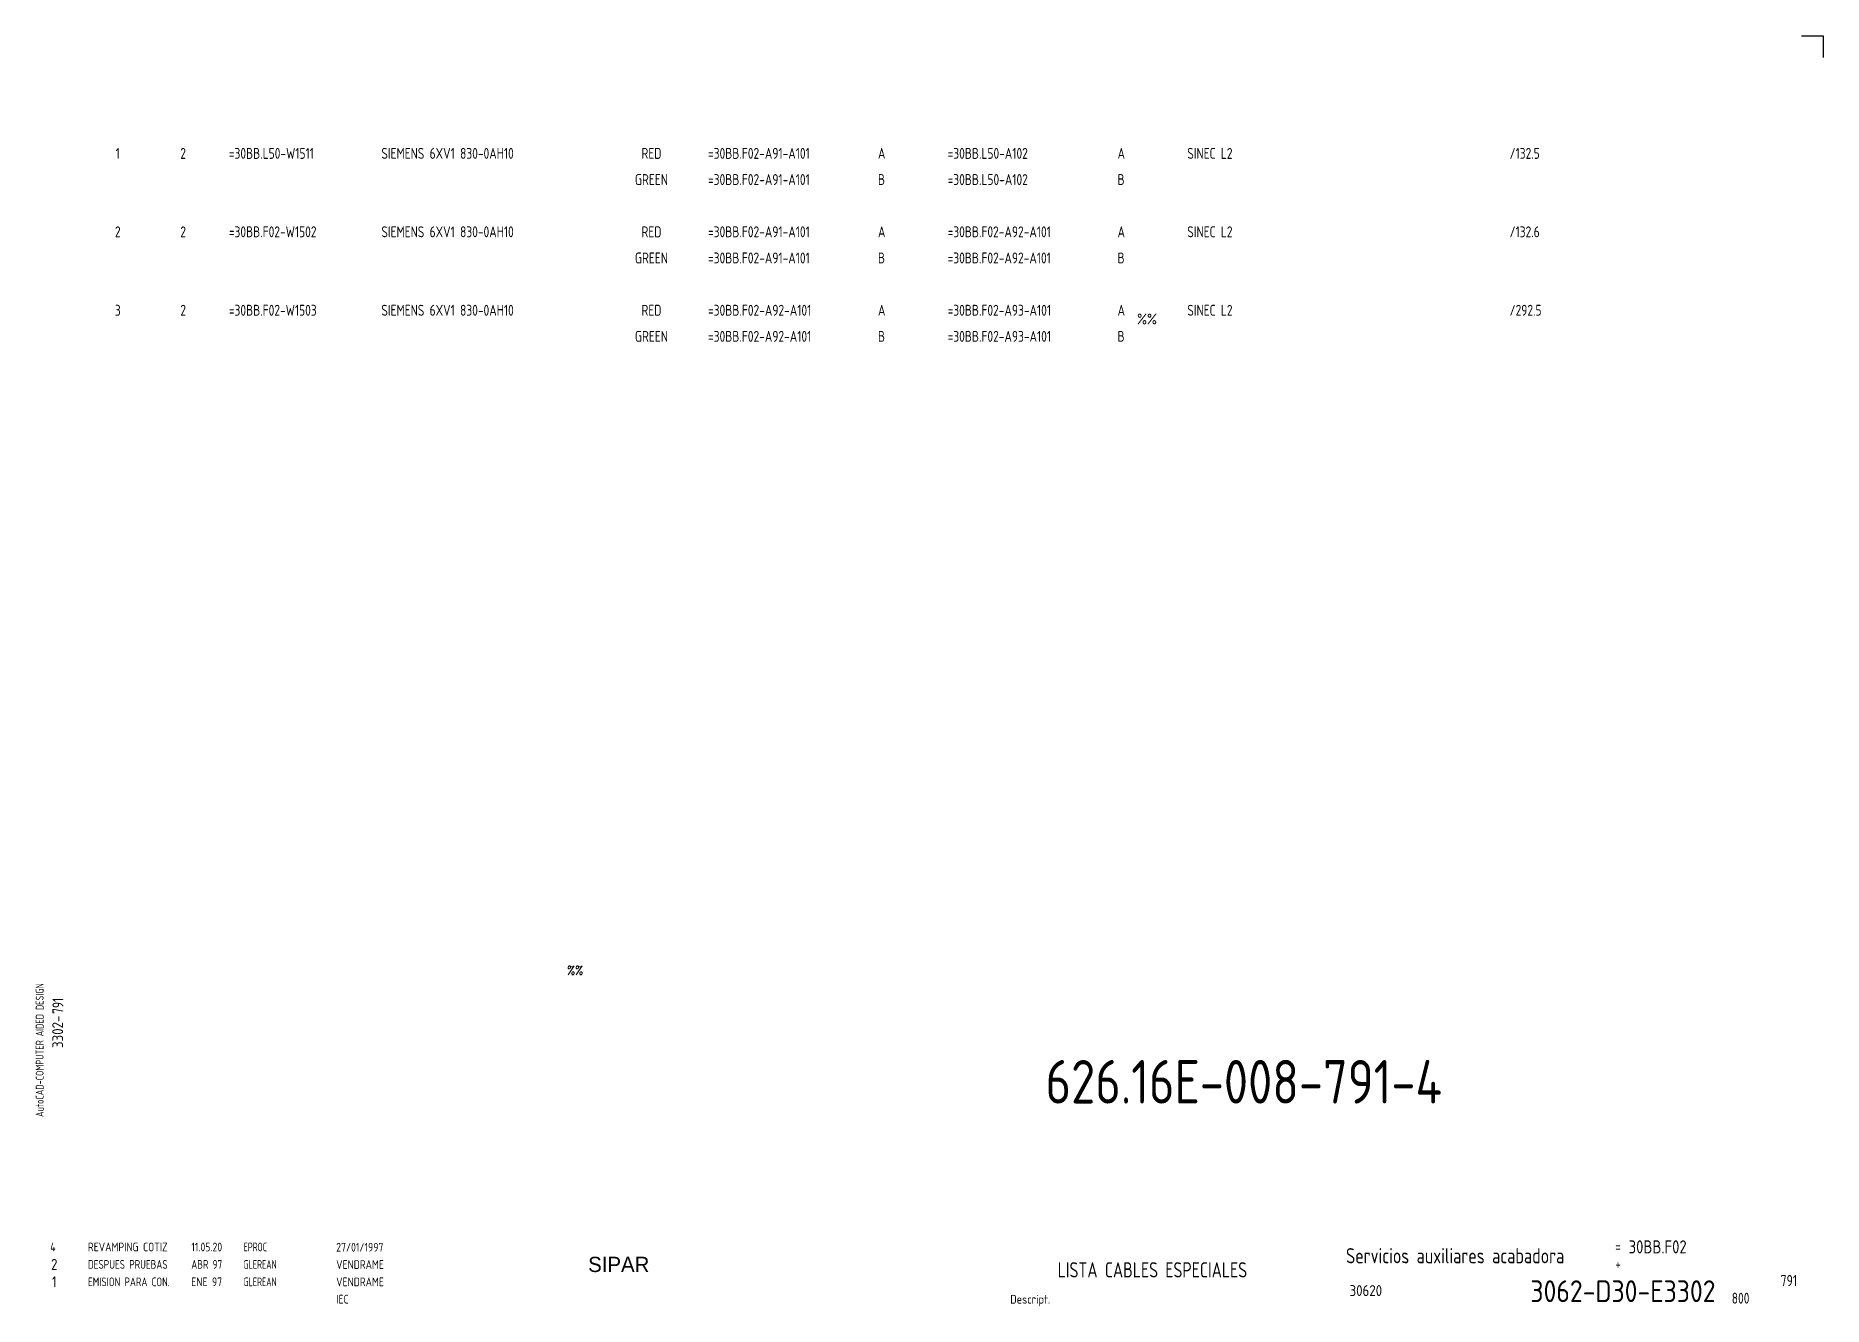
# Model space of a CAD drawing. Extents: x 10 to 420, y 5 to 297.
import ezdxf
from ezdxf.enums import TextEntityAlignment as Align

# ---------------------------------------------------------------- set-up
doc = ezdxf.new("R2010")
doc.units = 0
doc.header["$LTSCALE"] = 8
doc.header["$MEASUREMENT"] = 0
doc.layers.get('0').update_dxf_attribs({"linetype": 'CONTINUOUS'})
doc.layers.add('CART', color=7, linetype='CONTINUOUS')
doc.styles.add('DIN', font='DIN', dxfattribs={"width": 0.85})
doc.styles.add('DIN8', font='DIN', dxfattribs={"width": 0.8})
doc.styles.add('SIMPLEX', font='SIMPLEX', dxfattribs={"width": 0.9})
doc.styles.add('UNIV', font='UNIV')
doc.styles.add('X', font='DIN.shx', dxfattribs={"width": 0.7})

# ---------------------------------------------------------------- blocks, each defined once
blk = doc.blocks.new('WB-FG100')
at = {"layer": 'CART', "color": 1}
for p, q in [((415, 297), (420, 297)), ((420, 297), (420, 292))]:
    blk.add_line(p, q, dxfattribs=at)
at = {"layer": 'CART', "color": 1, "style": 'DIN', "width": 0.8}
blk.add_text('AutoCAD-COMPUTER AIDED DESIGN', height=1.8, rotation=90, dxfattribs=at).set_placement((11.47, 48.84))
at = {"layer": 'CART', "color": 3, "style": 'DIN', "width": 0.8}
for s, p in [('=', (372.24, 17.91)), ('+', (372.24, 13.87))]:
    blk.add_text(s, height=2.5, dxfattribs=at).set_placement(p)
at = {"layer": 'CART', "color": 7, "style": 'DIN', "width": 0.9}
blk.add_attdef('FILE', text='', height=2.5, rotation=90, dxfattribs=at).set_placement((15.95, 68.38), align=Align.CENTER)
for tag, p in [('MOD-3', (13.92, 19)), ('MOD-2', (13.92, 15)), ('MOD-1', (13.92, 11)), ('NR.COMMESSA', (315, 9))]:
    blk.add_attdef(tag, text='', height=2.5, dxfattribs=at).set_placement(p, align=Align.MIDDLE)
at = {"layer": 'CART', "color": 7, "style": 'DIN'}
for tag, width, p in [('REV-3', 0.9, (21.66, 19)), ('DATA-3', 0.9, (45.37, 19)), ('NOME-3', 0.9, (57.37, 19)), ('REV-2', 0.9, (21.66, 15)), ('DATA-2', 0.9, (45.37, 15)), ('NOME-2', 0.9, (57.37, 15)), ('REV-1', 0.9, (21.66, 11)), ('DATA-1', 0.9, (45.37, 11)), ('NOME-1', 0.7, (57.37, 11))]:
    blk.add_attdef(tag, text='', height=2, dxfattribs=dict(at, width=width)).set_placement(p, align=Align.MIDDLE_LEFT)
at = {"layer": 'CART', "color": 7, "style": 'DIN', "width": 0.9}
for tag, p, height in [('DATA', (78.64, 17.94), 2), ('ESECUTORE', (78.64, 13.97), 2), ('CONTROLLORE', (78.64, 9.99), 2), ('SEGUE', (398.93, 5.65), 2.8), ('NORMA', (78.64, 6.01), 2)]:
    blk.add_attdef(tag, p, '', height=height, dxfattribs=at)
at = {"layer": 'CART', "color": 2, "style": 'DIN', "width": 0.9}
for tag, p in [('TITOLO-1/3', (266.5, 18.23)), ('TITOLO-1/2', (266.5, 15.73)), ('TITOLO-2/3', (266.5, 13.18)), ('TITOLO-2/2', (266.5, 10.68)), ('TITOLO-3/3', (266.5, 8.13))]:
    blk.add_attdef(tag, text='', height=3.5, dxfattribs=at).set_placement(p, align=Align.MIDDLE)
at = {"layer": 'CART', "color": 3, "style": 'DIN', "width": 0.9}
blk.add_attdef('ASSIEME', text='', height=3.5, dxfattribs=at).set_placement((334, 17), align=Align.MIDDLE)
at = {"layer": 'CART', "color": 3, "style": 'DIN', "width": 0.85}
for tag, p in [('=', (375.33, 16.63)), ('+', (375.33, 12.76))]:
    blk.add_attdef(tag, text='', height=3, dxfattribs=at).set_placement(p, align=Align.BOTTOM_LEFT)
at = {"layer": 'CART', "color": 3, "style": 'DIN', "width": 0.9}
blk.add_attdef('FOGLIO', text='', height=2.8, dxfattribs=at).set_placement((414.2, 9.56), align=Align.RIGHT)
at = {"layer": 'CART', "color": 2, "style": 'DIN', "width": 0.9}
blk.add_attdef('DISEGNO', text='', height=5, dxfattribs=at).set_placement((395.27, 6.35), align=Align.RIGHT)
at = {"layer": 'CART', "color": 1, "style": 'DIN', "width": 0.9}
blk.add_attdef('TIPOLOGIA', (233.37, 6), '', height=2, dxfattribs=at)

msp = doc.modelspace()

# ---------------------------------------------------------------- block references
at = {"layer": 'CART'}
ref = msp.add_blockref('WB-FG100', (0, 0), dxfattribs=at)
ref.add_attrib('TIPOLOGIA', 'Descript.', (233.37, 6), dxfattribs={"color": 1, "height": 2, "style": 'DIN', "width": 0.9})
ref.add_attrib('ASSIEME', 'Servicios auxiliares acabadora', dxfattribs={"color": 3, "height": 3.5, "style": 'DIN', "width": 0.8}).set_placement((335.5, 17), align=Align.MIDDLE)
ref.add_attrib('=', '30BB.F02', dxfattribs={"color": 3, "height": 3, "style": 'DIN', "width": 0.85}).set_placement((375.33, 16.63), align=Align.BOTTOM_LEFT)
ref.add_attrib('NR.COMMESSA', '30620', dxfattribs={"color": 7, "height": 2.5, "style": 'DIN', "width": 0.9}).set_placement((315, 9), align=Align.MIDDLE)
ref.add_attrib('DISEGNO', '3062-D30-E3302', dxfattribs={"color": 2, "height": 5, "style": 'DIN', "width": 0.9}).set_placement((395.27, 6.35), align=Align.RIGHT)
ref.add_attrib('DATA', '27/01/1997', (78.64, 17.94), dxfattribs={"color": 7, "height": 2, "style": 'DIN', "width": 0.85})
ref.add_attrib('ESECUTORE', 'VENDRAME', (78.64, 13.97), dxfattribs={"color": 7, "height": 2, "style": 'DIN', "width": 0.85})
ref.add_attrib('CONTROLLORE', 'VENDRAME', (78.64, 9.99), dxfattribs={"color": 7, "height": 2, "style": 'DIN', "width": 0.85})
ref.add_attrib('NORMA', 'IEC', (78.64, 6.01), dxfattribs={"color": 7, "height": 2, "style": 'DIN', "width": 0.85})
ref.add_attrib('MOD-1', '1', dxfattribs={"color": 7, "height": 2.5, "style": 'DIN', "width": 0.9}).set_placement((13.92, 11), align=Align.MIDDLE)
ref.add_attrib('REV-1', 'EMISION PARA CON.', dxfattribs={"color": 7, "height": 2, "style": 'DIN', "width": 0.8}).set_placement((21.66, 11), align=Align.MIDDLE_LEFT)
ref.add_attrib('DATA-1', 'ENE 97', dxfattribs={"color": 7, "height": 2, "style": 'DIN', "width": 0.85}).set_placement((45.37, 11), align=Align.MIDDLE_LEFT)
ref.add_attrib('NOME-1', 'GLEREAN', dxfattribs={"color": 7, "height": 2, "style": 'DIN', "width": 0.7}).set_placement((57.37, 11), align=Align.MIDDLE_LEFT)
ref.add_attrib('MOD-2', '2', dxfattribs={"color": 7, "height": 2.5, "style": 'DIN', "width": 0.9}).set_placement((13.92, 15), align=Align.MIDDLE)
ref.add_attrib('REV-2', 'DESPUES PRUEBAS', dxfattribs={"color": 7, "height": 2, "style": 'DIN8', "width": 0.8}).set_placement((21.66, 15), align=Align.MIDDLE_LEFT)
ref.add_attrib('DATA-2', 'ABR 97', dxfattribs={"color": 7, "height": 2, "style": 'DIN8', "width": 0.8}).set_placement((45.37, 15), align=Align.MIDDLE_LEFT)
ref.add_attrib('NOME-2', 'GLEREAN', dxfattribs={"color": 7, "height": 2, "style": 'X', "width": 0.7}).set_placement((57.37, 15), align=Align.MIDDLE_LEFT)
ref.add_attrib('FILE', '3302-', dxfattribs={"color": 7, "height": 2.5, "rotation": 90, "style": 'DIN', "width": 0.9}).set_placement((15.95, 68.38), align=Align.CENTER)

# ---------------------------------------------------------------- texts
at = {"style": 'DIN', "width": 0.8}
for s, p in [('1', (28.5, 270)), ('2', (43.5, 270)), ('RED', (151, 270)), ('GREEN', (151, 264)), ('2', (28.5, 252)), ('2', (43.5, 252)), ('RED', (151, 252)), ('GREEN', (151, 246)), ('3', (28.5, 234)), ('2', (43.5, 234)), ('RED', (151, 234)), ('GREEN', (151, 228))]:
    msp.add_text(s, height=2.5, dxfattribs=at).set_placement(p, align=Align.MIDDLE)
for s, p in [('=30BB.L50-W1511', (54, 270)), ('SIEMENS 6XV1 830-0AH10', (89, 270)), ('=30BB.F02-A91-A101', (164, 270)), ('A', (203, 270)), ('=30BB.L50-A102', (219, 270)), ('A', (258, 270)), ('SINEC L2', (274, 270)), ('/132.5', (348, 270)), ('=30BB.F02-A91-A101', (164, 264)), ('B', (203, 264)), ('=30BB.L50-A102', (219, 264)), ('B', (258, 264)), ('=30BB.F02-W1502', (54, 252)), ('SIEMENS 6XV1 830-0AH10', (89, 252)), ('=30BB.F02-A91-A101', (164, 252)), ('A', (203, 252)), ('=30BB.F02-A92-A101', (219, 252)), ('A', (258, 252)), ('SINEC L2', (274, 252)), ('/132.6', (348, 252)), ('=30BB.F02-A91-A101', (164, 246)), ('B', (203, 246)), ('=30BB.F02-A92-A101', (219, 246)), ('B', (258, 246)), ('=30BB.F02-W1503', (54, 234)), ('SIEMENS 6XV1 830-0AH10', (89, 234)), ('=30BB.F02-A92-A101', (164, 234)), ('A', (203, 234)), ('=30BB.F02-A93-A101', (219, 234)), ('A', (258, 234)), ('SINEC L2', (274, 234)), ('/292.5', (348, 234)), ('=30BB.F02-A92-A101', (164, 228)), ('B', (203, 228)), ('=30BB.F02-A93-A101', (219, 228)), ('B', (258, 228))]:
    msp.add_text(s, height=2.5, dxfattribs=at).set_placement(p, align=Align.MIDDLE_LEFT)
at = {"style": 'DIN'}
for s, width, p in [('%%', 0.85, (262.5, 230.75)), ('800', 0.8, (399, 6))]:
    msp.add_text(s, height=2.5, dxfattribs=dict(at, width=width)).set_placement(p)
at = {"color": 7, "linetype": 'Continuous', "style": 'SIMPLEX', "width": 0.9}
msp.add_text('%%', height=2, dxfattribs=at).set_placement((133.5, 82.5), align=Align.MIDDLE)
at = {"style": 'DIN', "width": 0.8}
msp.add_text('791', height=2.5, rotation=90, dxfattribs=at).set_placement((16, 72.5))
at = {"linetype": 'Continuous', "style": 'DIN'}
for s, width, p in [('4', 0.85, (13, 18)), ('REVAMPING COTIZ', 0.85, (21.63, 18)), ('11.05.20', 0.85, (45.38, 18)), ('EPROC', 0.7, (57.38, 18))]:
    msp.add_text(s, height=2, dxfattribs=dict(at, width=width)).set_placement(p)
at = {"color": 3, "style": 'DIN', "width": 0.78}
msp.add_text('LISTA CABLES ESPECIALES', height=3.5, dxfattribs=at).set_placement((266, 12), align=Align.CENTER)
at = {"color": 3, "style": 'DIN', "width": 0.8}
msp.add_text('791', height=2.56, dxfattribs=at).set_placement((414, 10), align=Align.RIGHT)
at = {"color": 2, "insert": (241.47, 61.92), "char_height": 10, "width": 111.0411, "attachment_point": 1, "style": 'DIN'}
msp.add_mtext('626.16E-008-791-4', dxfattribs=at)
at = {"layer": 'CART', "color": 2, "linetype": 'Continuous', "style": 'UNIV'}
msp.add_text('SIPAR', height=3.5, dxfattribs=at).set_placement((143.5, 13.25), align=Align.CENTER)

doc.saveas('drawing.dxf')
